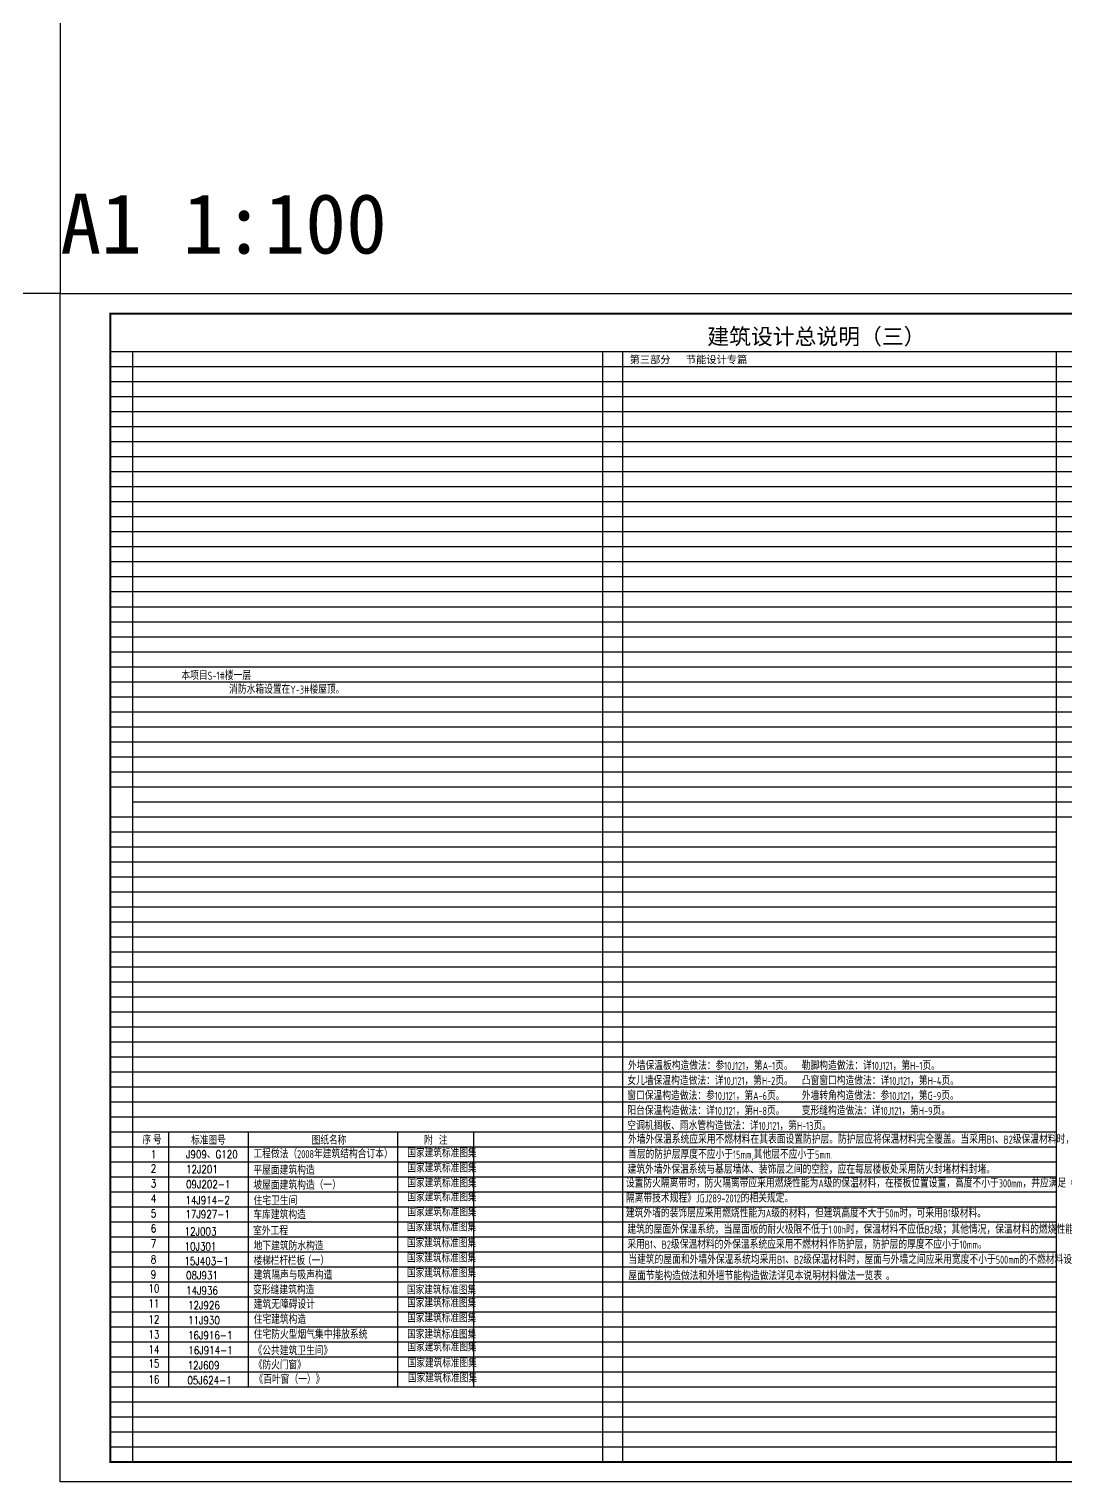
# Model space of a CAD drawing. Extents: x -518115 to 389031, y -231062 to 1628073.
# Drawn here: x -2550 to 49290, y 1032032 to 1104654 of the extents above; entities that cross this region are included whole.
import ezdxf

# ---------------------------------------------------------------- set-up
doc = ezdxf.new("R2010")
doc.units = 0
doc.header["$LTSCALE"] = 1000
doc.header["$MEASUREMENT"] = 0
for name, color, linetype in [('Defpoint', 7, 'Continuous'), ('DOOR_FIRE_TEXT', 7, 'Continuous'), ('PUB_TEXT', 4, 'Continuous'), ('图框', 140, 'Continuous')]:
    doc.layers.add(name, color=color, linetype=linetype)
doc.layers.add('S-1-TEXT', color=7, linetype='Continuous', lineweight=18)
doc.layers.add('yichutu', color=7, linetype='Continuous', true_color=0xffffff, plot=False)
doc.styles.add('_HZTXT', font='txt.shx', dxfattribs={"width": 0.8, "bigfont": 'hztxt.shx'})
doc.styles.add('_TCH_LABEL', font='')
doc.styles.add('文字说明', font='GBENOR', dxfattribs={"width": 0.8, "bigfont": 'HZTXT'})
doc.styles.add('黑体', font='')
doc.styles.get('_TCH_LABEL').set_extended_font_data('SimHei')
doc.styles.get('黑体').set_extended_font_data('SimHei')

# ---------------------------------------------------------------- blocks, each defined once
blk = doc.blocks.new('TK')
at = {"layer": '图框'}
blk.add_lwpolyline([(465375, 548714), (549475, 548714), (549475, 489314), (465375, 489314)], close=True, dxfattribs=at)
blk.add_lwpolyline([(465375, 548714), (549475, 548714), (549475, 489314), (465375, 489314)], close=True, dxfattribs=at)
at = {"layer": '图框', "const_width": 100}
blk.add_lwpolyline([(548475, 490314), (548475, 547714), (467875, 547714), (467875, 490314)], close=True, dxfattribs=at)
blk = doc.blocks.new('yct-841-594-84100-59399.9999999999-100-1000.0')
at = {"layer": 'yichutu', "color": 7, "true_color": 0xffffff}
blk.add_lwpolyline([(0, 0), (0, 59400), (84100, 59400), (84100, 0)], close=True, dxfattribs=at)
at = {"layer": 'yichutu', "color": 7, "true_color": 0xffffff, "style": '_TCH_LABEL'}
blk.add_text('A1 1:100', height=3000, dxfattribs=at).set_placement((0, 61400))

msp = doc.modelspace()

# ---------------------------------------------------------------- linework, layer by layer
at = {"layer": 'Defpoint', "color": 252}
for p, q in [((1514.1, 1088532.1), (75119, 1088532.1)), ((2614.1, 1088532.1), (2614.1, 1033032.1)), ((2614.1, 1088532.1), (2614.1, 1050844.6)), ((26114.1, 1088532.1), (26114.1, 1033032.1)), ((27114.1, 1088532.1), (27114.1, 1033032.1)), ((48801.5, 1088532.1), (48801.5, 1033032.1)), ((1514.1, 1087782.1), (75119, 1087782.1)), ((1514.1, 1087032.1), (75119, 1087032.1)), ((1514.1, 1086282.1), (75119, 1086282.1)), ((1514.1, 1085532.1), (75119, 1085532.1)), ((1514.1, 1084782.1), (75119, 1084782.1)), ((1514.1, 1084032.1), (75119, 1084032.1)), ((1514.1, 1083282.1), (75119, 1083282.1)), ((1514.1, 1082532.1), (75119, 1082532.1)), ((27114.1, 1082532.1), (27114.1, 1044844.6)), ((1514.1, 1081782.1), (75119, 1081782.1)), ((1514.1, 1081032.1), (75119, 1081032.1)), ((1514.1, 1080282.1), (75119, 1080282.1)), ((1514.1, 1079532.1), (75119, 1079532.1)), ((1514.1, 1078782.1), (75119, 1078782.1)), ((1514.1, 1078032.1), (75119, 1078032.1)), ((1514.1, 1077282.1), (75119, 1077282.1)), ((1514.1, 1076532.1), (75119, 1076532.1)), ((1514.1, 1075782.1), (75119, 1075782.1)), ((1514.1, 1075032.1), (75119, 1075032.1)), ((1514.1, 1074282.1), (27114.1, 1074282.1)), ((27114.1, 1074282.1), (75119, 1074282.1)), ((1514.1, 1073532.1), (27114.1, 1073532.1)), ((27114.1, 1073532.1), (75119, 1073532.1)), ((1514.1, 1072782.1), (27114.1, 1072782.1)), ((27114.1, 1072782.1), (75119, 1072782.1)), ((1514.1, 1072032.1), (27114.1, 1072032.1)), ((27114.1, 1072032.1), (75119, 1072032.1)), ((1514.1, 1071282.1), (75119, 1071282.1)), ((1514.1, 1070532.1), (75119, 1070532.1)), ((1514.1, 1069782.1), (75119, 1069782.1)), ((1514.1, 1069032.1), (75119, 1069032.1)), ((1514.1, 1068282.1), (75119, 1068282.1)), ((1514.1, 1067532.1), (2614.1, 1067532.1)), ((1514.1, 1067532.1), (75119, 1067532.1)), ((1514.1, 1066782.1), (2614.1, 1066782.1)), ((2614.1, 1066782.1), (75119, 1066782.1)), ((2614.1, 1066032.1), (75119, 1066032.1)), ((1514.1, 1065282.1), (2614.1, 1065282.1)), ((1514.1, 1065282.1), (75119, 1065282.1)), ((1514.1, 1064532.1), (2614.1, 1064532.1)), ((2614.1, 1064532.1), (48801.5, 1064532.1)), ((1514.1, 1063782.1), (13783.4, 1063782.1)), ((2614.1, 1063782.1), (48801.5, 1063782.1)), ((1514.1, 1063032.1), (48801.5, 1063032.1)), ((1514.1, 1062282.1), (48801.5, 1062282.1)), ((1514.1, 1061532.1), (48801.5, 1061532.1)), ((1514.1, 1060782.1), (48801.5, 1060782.1)), ((1514.1, 1060032.1), (48801.5, 1060032.1)), ((1514.1, 1059282.1), (48801.5, 1059282.1)), ((1514.1, 1058532.1), (48801.5, 1058532.1)), ((1514.1, 1057782.1), (48801.5, 1057782.1)), ((1514.1, 1057032.1), (48801.5, 1057032.1)), ((1514.1, 1056282.1), (48801.5, 1056282.1)), ((1514.1, 1055532.1), (48801.5, 1055532.1)), ((1514.1, 1054782.1), (48801.5, 1054782.1)), ((1514.1, 1054032.1), (48801.5, 1054032.1)), ((1514.1, 1053282.1), (48801.5, 1053282.1)), ((1514.1, 1052532.1), (48801.5, 1052532.1)), ((1514.1, 1051782.1), (48801.5, 1051782.1)), ((1514.1, 1051032.1), (48801.5, 1051032.1)), ((1514.1, 1050282.1), (48801.5, 1050282.1)), ((1514.1, 1049532.1), (48801.5, 1049532.1)), ((2614.1, 1049532.1), (19676, 1049532.1)), ((4434.7, 1036782.1), (4434.7, 1049532.1)), ((8426.2, 1036782.1), (8426.2, 1049532.1)), ((15888.9, 1036782.1), (15888.9, 1049532.1)), ((19676, 1049532.1), (19676, 1036782.1)), ((1514.1, 1048782.1), (48801.5, 1048782.1)), ((2614.1, 1048782.1), (19676, 1048782.1)), ((1514.1, 1048032.1), (48801.5, 1048032.1)), ((2614.1, 1048032.1), (19676, 1048032.1)), ((1514.1, 1047282.1), (48801.5, 1047282.1)), ((2614.1, 1047282.1), (19676, 1047282.1)), ((1514.1, 1046532.1), (48801.5, 1046532.1)), ((2614.1, 1046532.1), (19676, 1046532.1)), ((1514.1, 1045782.1), (48801.5, 1045782.1)), ((2614.1, 1045782.1), (19676, 1045782.1)), ((1514.1, 1045032.1), (48801.5, 1045032.1)), ((2614.1, 1045032.1), (19676, 1045032.1)), ((1514.1, 1044282.1), (48801.5, 1044282.1)), ((2614.1, 1044282.1), (19676, 1044282.1)), ((1514.1, 1043532.1), (48801.5, 1043532.1)), ((2614.1, 1043532.1), (19676, 1043532.1)), ((1514.1, 1042782.1), (48801.5, 1042782.1)), ((2614.1, 1042782.1), (19676, 1042782.1)), ((1514.1, 1042032.1), (48801.5, 1042032.1)), ((2614.1, 1042032.1), (19676, 1042032.1)), ((1514.1, 1041282.1), (48801.5, 1041282.1)), ((2614.1, 1041282.1), (19676, 1041282.1)), ((1514.1, 1040532.1), (48801.5, 1040532.1)), ((2614.1, 1040532.1), (19676, 1040532.1)), ((1514.1, 1039782.1), (48801.5, 1039782.1)), ((2614.1, 1039782.1), (19676, 1039782.1)), ((1514.1, 1039032.1), (48801.5, 1039032.1)), ((2614.1, 1039032.1), (19676, 1039032.1)), ((1514.1, 1038282.1), (48801.5, 1038282.1)), ((1514.1, 1037532.1), (48801.5, 1037532.1)), ((1514.1, 1036782.1), (48801.5, 1036782.1)), ((1514.1, 1036032.1), (48801.5, 1036032.1)), ((1514.1, 1035282.1), (48801.5, 1035282.1)), ((1514.1, 1034532.1), (48801.5, 1034532.1)), ((1514.1, 1033782.1), (48801.5, 1033782.1)), ((1514.1, 1033032.1), (48801.5, 1033032.1))]:
    msp.add_line(p, q, dxfattribs=at)
at = {"layer": '图框', "color": 2}
msp.add_lwpolyline([(-985.9, 1091432.1), (-31985.9, 1091432.1), (-31985.9, 1109432.1), (-985.9, 1109432.1)], close=True, dxfattribs=at)

# ---------------------------------------------------------------- block references
msp.add_blockref('TK', (-466360.9, 542718.4))
at = {"layer": 'yichutu'}
msp.add_blockref('yct-841-594-84100-59399.9999999999-100-1000.0', (-985.9, 1032032.1), dxfattribs=at)

# ---------------------------------------------------------------- texts
at = {"layer": 'DOOR_FIRE_TEXT', "color": 2, "style": '文字说明', "width": 0.8}
for s, p in [('外墙外保温系统应采用不燃材料在其表面设置防护层。防护层应将保温材料完全覆盖。当采用B1、B2级保温材料时，', (27396.7, 1048942.1)), ('首层的防护层厚度不应小于15mm,其他层不应小于5mm.', (27396.7, 1048192.1)), ('设置防火隔离带时，防火隔离带应采用燃烧性能为A级的保温材料，在楼板位置设置，高度不小于300mm，并应满足《建筑外墙外保温防火', (27290.7, 1046754.5)), ('建筑外墙外保温系统与基层墙体、装饰层之间的空腔，应在每层楼板处采用防火封堵材料封堵。', (27376, 1047442.1)), ('隔离带技术规程》JGJ289-2012的相关规定。', (27290.7, 1046004.5)), ('建筑外墙的装饰层应采用燃烧性能为A级的材料，但建筑高度不大于50m时，可采用B1级材料。', (27290.7, 1045254.5)), ('建筑的屋面外保温系统，当屋面板的耐火极限不低于1.00h时，保温材料不应低B2级；其他情况，保温材料的燃烧性能不应低于B1级。', (27361.9, 1044441.7)), ('采用B1、B2级保温材料的外保温系统应采用不燃材料作防护层，防护层的厚度不应小于10mm。', (27361.9, 1043691.7)), ('当建筑的屋面和外墙外保温系统均采用B1、B2级保温材料时，屋面与外墙之间应采用宽度不小于500mm的不燃材料设置防火隔离带进行分隔。', (27415.7, 1042936.8))]:
    msp.add_text(s, height=405, dxfattribs=at).set_placement(p)
at = {"layer": 'DOOR_FIRE_TEXT', "width": 0.8}
for s, height, style, p in [('工程做法（2008年建筑结构合订本）', 405, '文字说明', (8667.1, 1048214.3)), ('国家建筑标准图集', 400, '_HZTXT', (16366.9, 1048260)), ('国家建筑标准图集', 400, '_HZTXT', (16366.9, 1047510)), ('平屋面建筑构造', 405, '文字说明', (8666, 1047402.3)), ('国家建筑标准图集', 400, '_HZTXT', (16366.9, 1046760)), ('坡屋面建筑构造（一）', 405, '文字说明', (8666, 1046652.3)), ('国家建筑标准图集', 400, '_HZTXT', (16366.9, 1046060)), ('住宅卫生间', 405, '文字说明', (8673.6, 1045875.4)), ('国家建筑标准图集', 400, '_HZTXT', (16366.9, 1045310)), ('车库建筑构造', 405, '文字说明', (8666, 1045172.7)), ('室外工程', 405, '文字说明', (8650.9, 1044367.9)), ('国家建筑标准图集', 400, '_HZTXT', (16343.6, 1044560)), ('地下建筑防水构造', 405, '文字说明', (8676.1, 1043612.7)), ('国家建筑标准图集', 400, '_HZTXT', (16343.6, 1043760)), ('楼梯', 400, '_HZTXT', (8678.6, 1042877.2)), ('栏杆', 405, '文字说明', (9528.3, 1042877.2)), ('栏板', 405, '文字说明', (10377.9, 1042877.2)), ('（一）', 405, '文字说明', (11139.3, 1042877.2)), ('国家建筑标准图集', 400, '_HZTXT', (16343.6, 1043010)), ('建筑隔声与吸声构造', 405, '文字说明', (8681.1, 1042157.9)), ('国家建筑标准图集', 400, '_HZTXT', (16343.6, 1042260)), ('变形缝建筑构造', 405, '文字说明', (8653.4, 1041413.1)), ('国家建筑标准图集', 400, '_HZTXT', (16343.6, 1041415.6)), ('建筑无障碍设计', 405, '文字说明', (8681.1, 1040690.9)), ('国家建筑标准图集', 400, '_HZTXT', (16352.1, 1040762.9)), ('住宅建筑构造', 405, '文字说明', (8681.1, 1039940.9)), ('国家建筑标准图集', 400, '_HZTXT', (16352.1, 1040012.9)), ('住宅防火型烟气集中排放系统', 405, '文字说明', (8681.1, 1039190.9)), ('国家建筑标准图集', 400, '_HZTXT', (16352.1, 1039197.6)), ('《公共建筑卫生间》', 405, '文字说明', (8673.6, 1038375.4)), ('国家建筑标准图集', 400, '_HZTXT', (16366.9, 1038560)), ('《防火门窗》', 400, '_HZTXT', (8691.4, 1037660.9)), ('国家建筑标准图集', 400, '_HZTXT', (16381.6, 1037760)), ('《百叶窗（一）》', 405, '文字说明', (8719.2, 1036940.9)), ('国家建筑标准图集', 400, '_HZTXT', (16390.1, 1037012.9))]:
    msp.add_text(s, height=height, dxfattribs=dict(at, style=style)).set_placement(p)
at = {"layer": 'PUB_TEXT', "color": 1, "style": '文字说明', "width": 0.8}
for s, p in [('本项目S-1#楼一层', (5066.4, 1072126.9)), ('消防水箱设置在Y-3#楼屋顶。', (7451.9, 1071435.2))]:
    msp.add_text(s, height=405, dxfattribs=at).set_placement(p)
at = {"layer": 'PUB_TEXT', "color": 3, "style": '文字说明', "width": 0.8}
for s, p in [('外墙保温板构造做法：参10J121，第A-1页。', (27396.7, 1052626.4)), ('勒脚构造做法：详10J121，第H-1页。', (36083.3, 1052626.4)), ('女儿墙保温构造做法：详10J121，第H-2页。', (27361.9, 1051876.1)), ('凸窗窗口构造做法：详10J121，第H-4页。', (36083.3, 1051876.4)), ('窗口保温构造做法：参10J121，第A-6页。', (27361.9, 1051126.1)), ('外墙转角构造做法：参10J121，第G-9页。', (36083.3, 1051126.4)), ('阳台保温构造做法：详10J121，第H-8页。', (27361.9, 1050376.1)), ('变形缝构造做法：详10J121，第H-9页。', (36083.3, 1050376.4)), ('空调机搁板、雨水管构造做法：详10J121，第H-13页。', (27361.9, 1049626.1))]:
    msp.add_text(s, height=405, dxfattribs=at).set_placement(p)
at = {"layer": 'PUB_TEXT', "width": 0.8}
for s, height, style, p in [('序', 400, '_HZTXT', (3120.5, 1048918.1)), ('号', 400, '_HZTXT', (3650.2, 1048918.1)), ('标准图号', 400, '_HZTXT', (5556.2, 1048897.4)), ('图纸名称', 400, '_HZTXT', (11582.2, 1048897.4)), ('附', 400, '_HZTXT', (17199.9, 1048894.4)), ('注', 400, '_HZTXT', (17939.2, 1048894.4)), ('1', 400, '_HZTXT', (3538.3, 1048206.3)), ('J909、G120', 400, '_HZTXT', (5298.3, 1048208.7)), ('2', 400, '_HZTXT', (3538.3, 1047506.3)), ('12J201', 400, '_HZTXT', (5298.3, 1047458.7)), ('3', 400, '_HZTXT', (3538.3, 1046756.3)), ('09J202-1', 400, '_HZTXT', (5298.3, 1046708.7)), ('4', 400, '_HZTXT', (3538.3, 1046006.3)), ('14J914-2', 400, '_HZTXT', (5265, 1045912.9)), ('5', 400, '_HZTXT', (3538.3, 1045256.3)), ('17J927-1', 400, '_HZTXT', (5270.4, 1045208.7)), ('6', 400, '_HZTXT', (3538.3, 1044506.3)), ('12J003', 400, '_HZTXT', (5228.7, 1044354.7)), ('7', 400, '_HZTXT', (3538.3, 1043756.3)), ('10J301', 400, '_HZTXT', (5228.7, 1043604.7)), ('8', 400, '_HZTXT', (3538.3, 1042956.3)), ('15J403-1', 400, '_HZTXT', (5216.4, 1042875.2)), ('9', 400, '_HZTXT', (3538.3, 1042206.3)), ('08J931', 400, '_HZTXT', (5302.5, 1042161.3)), ('屋面节能构造做法和外墙节能构造做法详见本说明材料做法一览表 。', 405, '文字说明', (27415.7, 1042121.2)), ('10', 400, '_HZTXT', (3419.9, 1041506.3)), ('14J936', 400, '_HZTXT', (5302.5, 1041400)), ('11', 400, '_HZTXT', (3419.9, 1040756.3)), ('12J926', 400, '_HZTXT', (5398.9, 1040661.3)), ('12', 400, '_HZTXT', (3419.9, 1039956)), ('11J930', 400, '_HZTXT', (5398.9, 1039911.3)), ('13', 400, '_HZTXT', (3419.9, 1039206)), ('16J916-1 ', 400, '_HZTXT', (5398.9, 1039161.3)), ('14', 400, '_HZTXT', (3419.9, 1038456)), ('16J914-1', 400, '_HZTXT', (5411.3, 1038412.9)), ('15', 400, '_HZTXT', (3419.9, 1037756.3)), ('12J609', 400, '_HZTXT', (5380.5, 1037661.3)), ('16', 400, '_HZTXT', (3419.9, 1036956)), ('05J624-1 ', 400, '_HZTXT', (5365, 1036911.3))]:
    msp.add_text(s, height=height, dxfattribs=dict(at, style=style)).set_placement(p)
at = {"layer": 'S-1-TEXT', "color": 7, "style": '黑体'}
for s, height, p in [('建筑设计总说明（三）', 800, (31357.1, 1088888.1)), ('第三部分   节能设计专篇', 375, (27477.5, 1087944.9))]:
    msp.add_text(s, height=height, dxfattribs=at).set_placement(p)

doc.saveas('drawing.dxf')
